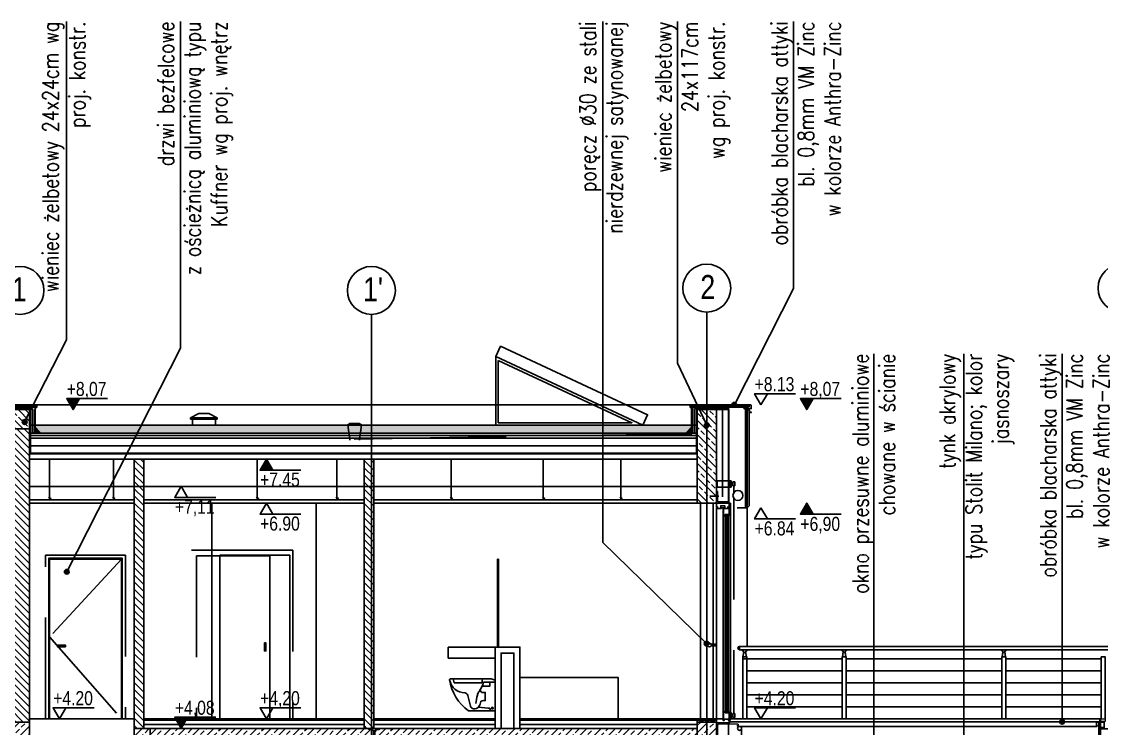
# Model space of a CAD drawing. Header units: millimetres. Extents: x -135140 to 267856, y -70704 to 149933.
# Drawn here: x -52156 to -38635, y 96317 to 105164 of the extents above; entities that cross this region are included whole.
import ezdxf

# ---------------------------------------------------------------- set-up
doc = ezdxf.new("R2010")
doc.units = ezdxf.units.MM
doc.header["$LTSCALE"] = 99.9
for name, pattern in [('ACAD_ISO03W100', [30, 12, -18]), ('ACAD_ISO10W100', [18, 12, -3, 0, -3]), ('AUDIT_D_080509132939-0', [0]), ('DASHED', [0.75, 0.5, -0.25]), ('HIDDEN', [9.525, 6.35, -3.175])]:
    doc.linetypes.add(name, pattern=pattern)
for name, color, linetype in [('+48_CIENKIE', 253, 'Continuous'), ('+48_HACZE', 253, 'Continuous'), ('+48_IZOLACJE', 250, 'Continuous'), ('+48_KOTY', 250, 'Continuous'), ('+48_MEBLE', 251, 'Continuous'), ('+48_OPISY', 251, 'Continuous'), ('+48_OPISY T', 251, 'Continuous'), ('+48_OSIE', 8, 'Continuous'), ('+48_POSADZKA', 250, 'Continuous'), ('+48_PRZEKRÓJ', 250, 'Continuous'), ('+48_SCIANY', 250, 'Continuous'), ('+48_STOLARKA_DRZWI', 250, 'Continuous'), ('+48_STOLARKA_OKNA', 250, 'Continuous'), ('+48_SUFITY_PODWIESZANE', 250, 'Continuous'), ('+48_WEŁNA', 252, 'Continuous'), ('+48_WIDOK', 250, 'Continuous'), ('+48_ŚCIANY_GK', 250, 'Continuous'), ('_przerywane', 8, 'DASHED'), ('MEBLE', 250, 'Continuous'), ('SCHODY_', 250, 'Continuous')]:
    doc.layers.add(name, color=color, linetype=linetype)
doc.layers.add('m1-działowe', color=250, linetype='Continuous', lineweight=13)
doc.styles.add('WRP_ARIAL', font='ARIAL.TTF', dxfattribs={"width": 0.8})
doc.linetypes.add('BATTING', pattern='A,0.00254,-2.54,[134,ltypeshp.shx,S=2.54,R=0,X=-2.54,Y=0],-5.08,[134,ltypeshp.shx,S=2.54,R=180,X=2.54,Y=0],-2.54', length=10.16254)
doc.linetypes.add('ZIGZAG', pattern='A,0.00254,-5.08,[131,ltypeshp.shx,S=5.08,R=0,X=-5.08,Y=0],-10.16,[131,ltypeshp.shx,S=5.08,R=180,X=5.08,Y=0],-5.08', length=20.32254)
pattern_1 = [(135, (-740631.18, -76045.325), (-44.9012806, -44.9012806), [])]

# ---------------------------------------------------------------- blocks, each defined once
blk = doc.blocks.new('OZN_OSI')
at = {"layer": '+48_OSIE', "linetype": 'Continuous', "ltscale": 5}
blk.add_circle((0, -30), 30, dxfattribs=at)
at = {"layer": '+48_OSIE', "linetype": 'Continuous', "ltscale": 5, "style": 'WRP_ARIAL', "width": 0.8}
blk.add_attdef('NR', (-23.3, -43.5), '', height=30, dxfattribs=at)
blk = doc.blocks.new('WC_KOLO_BOK')
at = {"layer": 'MEBLE'}
for p, q in [((0, 38.4), (5, 40)), ((0, 38.4), (0, 0)), ((14.5, 36.2), (0, 36.2)), ((56.2, 40), (5, 40)), ((6.5, 30.8), (6.5, 36.2)), ((16.4, 30.8), (6.5, 30.8)), ((16.8, 35.1), (15.7, 40)), ((51.4, 35.1), (16.8, 35.1)), ((52.5, 40), (51.4, 35.1)), ((2, 3.5), (4.9, 3.5)), ((3.5, 2), (3.5, 4.9)), ((5.8, 0), (33.3, 0))]:
    blk.add_line(p, q, dxfattribs=at)
for points in [[(19.2, 25.8), (16.5, 23.1), (12.5, 23.1), (12.5, 12.9), (14.6, 12.9, -0.106731), (17.5, 12.3, -0.262549), (18, 11.7, 0.09067), (20.4, 5.4, 0.337696), (27.6, 2.8, 0.254555), (31.1, 6), (34.4, 19.5, -0.317983), (37.7, 22.6, 0.369214), (57, 38.8)], [(24.1, 9.1, 0.047449), (22.3, 19.8, 0.087075), (20.2, 24.4, -0.099381), (14.5, 36.2)]]:
    blk.add_lwpolyline(points, format="xyb", dxfattribs=at)
blk.add_lwpolyline([(0, 0), (5.8, 0), (6.7, 3.1), (7.1, 3.4), (9.1, 3.4), (20.9, 4.8)], dxfattribs=at)
blk.add_circle((3.5, 3.5), 1, dxfattribs=at)
for centre, radius, start, end in [((-0.8, 47.5), 58.4, 305.698, 351.757), ((56.2, 39.2), 0.8, 351.757, 90)]:
    blk.add_arc(centre, radius, start, end, dxfattribs=at)
blk = doc.blocks.new('A$C6D9607FD')
at = {"layer": '+48_PRZEKRÓJ', "color": 251}
for p, q in [((137, 340), (0, 340)), ((0, 340), (0, 337)), ((11, 325), (56, 319)), ((62, 311), (62, 29)), ((75, 311), (75, 29)), ((126, 325), (81, 319)), ((137, 340), (137, 337)), ((0, 0), (0, 3)), ((11, 15), (56, 21)), ((126, 15), (81, 21)), ((137, 0), (137, 3)), ((137, 0), (0, 0)), ((137, 0), (0, 0))]:
    blk.add_line(p, q, dxfattribs=at)
for centre, radius, start, end in [((12, 337), 12.2, 180, 262.0304), ((55, 311), 7.3, 0, 82.0304), ((82, 311), 7.3, 97.9696, 180), ((125, 337), 12.2, 277.9696, 0), ((12, 3), 12.2, 97.9696, 180), ((55, 29), 7.3, 277.9696, 0), ((82, 29), 7.3, 180, 262.0304), ((125, 3), 12.2, 0, 82.0304)]:
    blk.add_arc(centre, radius, start, end, dxfattribs=at)
blk = doc.blocks.new('koty')
at = {"layer": '+48_KOTY', "color": 3, "ltscale": 5}
blk.add_line((70403.15, 11224.99), (70423.15, 11224.99), dxfattribs=at)
blk.add_lwpolyline([(70398.6, 11217.11), (70403.15, 11224.99), (70394.05, 11224.99)], close=True, dxfattribs=at)
at = {"layer": '+48_KOTY', "color": 3, "style": 'WRP_ARIAL', "width": 0.8}
blk.add_attdef('POZIOM', (70403.19, 11226.78), '', height=10, dxfattribs=at)

msp = doc.modelspace()

# ---------------------------------------------------------------- hatches: boundary and pattern name
at = {"layer": '+48_HACZE'}
h = msp.add_hatch(dxfattribs=at)
h.set_pattern_fill('ANSI33', color=256, scale=20, style=0)
h.set_pattern_definition([(315, (-108813.93, 763807.42), (89.802561, 89.802561), []), (315, (-108813.93, 763717.62), (89.80256, 89.80256), [63.5, -31.75])])
h.paths.add_polyline_path([(-52176, 100067), (-52056, 100067), (-52056, 100307), (-52176, 100307)])
h.paths.add_polyline_path([(-52296, 100067), (-52176, 100067), (-52176, 100307), (-52296, 100307)])
h = msp.add_hatch(dxfattribs=at)
h.set_pattern_fill('ANSI33', color=256, scale=20, angle=90, style=0)
h.set_pattern_definition([(135, (-740631.18, -58167.61), (-89.802561, -89.802561), []), (135, (-740631.18, -58077.81), (-89.802561, -89.802561), [63.5, -31.75])])
h.paths.add_polyline_path([(-43576, 100307), (-43696, 100307), (-43696, 99137), (-43576, 99137)])
h.paths.add_polyline_path([(-43576, 99137), (-43456, 99137), (-43456, 100307), (-43576, 100307)])
h = msp.add_hatch(dxfattribs=at)
h.set_pattern_fill('ANSI31', color=256, scale=20, angle=90, style=0)
h.set_pattern_definition([(135, (-740631.18, -76045.325), (-44.9012806, -44.9012806), [])])
h.paths.add_polyline_path([(-52296, 96397), (-52056, 96397), (-52056, 100067), (-52296, 100067)])
h = msp.add_hatch(dxfattribs=at)
h.set_pattern_fill('HEX', color=256, scale=5, angle=45, style=0)
h.set_pattern_definition([(45, (-740631.178, -58067.613), (-19.4428202, 19.4428202), [15.875, -31.75]), (165, (-740631.178, -58067.613), (-7.1165661, -26.5593863), [15.875, -31.75]), (105, (-740619.953, -58056.387), (-26.5593863, -7.1165661), [15.875, -31.75])])
h.paths.add_polyline_path([(-43766, 100112), (-46336, 100112), (-46336, 100022), (-43829, 100022), (-43766, 100088)])
h.paths.add_polyline_path([(-46336, 100112), (-47776, 100112), (-47776, 100022), (-46336, 100022)])
h.paths.add_polyline_path([(-48073, 100112), (-51986, 100112), (-51986, 100088), (-51924, 100022), (-48061, 100022)])
h.paths.add_polyline_path([(-47776, 100112), (-47901, 100112), (-47913, 100022), (-47776, 100022)])
h.paths.add_polyline_path([(-47901, 100112), (-48073, 100112), (-48061, 100022), (-47913, 100022)])
h = msp.add_hatch(dxfattribs=at)
h.set_pattern_fill('ANSI31', color=256, scale=20, angle=90, style=0)
h.set_pattern_definition(pattern_1)
h.paths.add_polyline_path([(-50746, 99688), (-50626, 99688), (-50626, 96317), (-50746, 96317)])
h = msp.add_hatch(dxfattribs=at)
h.set_pattern_fill('ANSI31', color=256, scale=20, angle=90, style=0)
h.set_pattern_definition(pattern_1)
h.paths.add_polyline_path([(-47866, 99687), (-47746, 99687), (-47746, 96317), (-47866, 96317)])
at = {"layer": '+48_HACZE', "ltscale": 0.15}
h = msp.add_hatch(dxfattribs=at)
h.set_pattern_fill('ANGLE', color=256, scale=10, style=0)
h.set_pattern_definition([(0, (-740631.18, -76045.325), (0, 69.85), [50.8, -19.05]), (90, (-740631.18, -76045.325), (-69.85, 4e-15), [50.8, -19.05])])
h.paths.add_polyline_path([(-43696, 96422), (-43456, 96422), (-43456, 96397), (-43696, 96397)])
at = {"layer": '+48_HACZE', "linetype": 'AUDIT_D_080509132939-0'}
h = msp.add_hatch(dxfattribs=at)
h.set_pattern_fill('ANSI33', color=256, scale=20, angle=180, style=0)
h.set_pattern_definition([(225, (-740631.18, -76045.33), (89.802561, -89.802561), []), (225, (-740720.98, -76045.33), (89.802561, -89.802561), [63.5, -31.75])])
edge = h.paths.add_edge_path()
edge.add_line((-43456, 95597), (-43696, 95597))
edge.add_line((-43696, 95597), (-43696, 96137))
edge.add_line((-43696, 96137), (-50546, 96137))
edge.add_line((-50546, 96137), (-50546, 95843))
edge.add_line((-50546, 95843), (-52296, 95843))
edge.add_line((-52296, 95843), (-52296, 96397))
edge.add_line((-52296, 96397), (-52056, 96397))
edge.add_line((-52056, 96397), (-52056, 96047))
edge.add_line((-52056, 96047), (-50746, 96047))
edge.add_line((-50746, 96047), (-50746, 96317))
edge.add_line((-50746, 96317), (-43696, 96317))
edge.add_line((-43696, 96317), (-43696, 96397))
edge.add_line((-43696, 96397), (-43456, 96397))
edge.add_line((-43456, 96397), (-43456, 95597))
at = {"layer": '+48_KOTY'}
for points in [[(-51431, 100446), (-51591, 100446), (-51511, 100307)], [(-42244, 100446), (-42404, 100446), (-42324, 100307)], [(-42244, 98999), (-42404, 98999), (-42324, 99137)]]:
    msp.add_hatch(color=256, dxfattribs=at).paths.add_polyline_path(points)
at = {"layer": '+48_KOTY', "ltscale": 0.3}
msp.add_hatch(color=256, dxfattribs=at).paths.add_polyline_path([(-49010, 99549), (-49170, 99549), (-49090, 99687)])
at = {"layer": '+48_KOTY', "ltscale": 2}
h = msp.add_hatch(color=256, dxfattribs=at)
h.paths.add_polyline_path([(-50117, 96388), (-50077, 96456), (-50238, 96456), (-50198, 96388)])
h.paths.add_polyline_path([(-50127, 96370), (-50117, 96388), (-50198, 96388), (-50188, 96370)])
h.paths.add_polyline_path([(-50158, 96317), (-50127, 96370), (-50188, 96370)])
at = {"layer": '+48_OPISY T'}
h = msp.add_hatch(color=256, dxfattribs=at)
edge = h.paths.add_edge_path()
edge.add_arc((-43232, 100367), 30, 0, 360)
h = msp.add_hatch(color=256, dxfattribs=at)
edge = h.paths.add_edge_path()
edge.add_arc((-52118, 100153), 30, 0, 360)
h = msp.add_hatch(color=256, dxfattribs=at)
edge = h.paths.add_edge_path()
edge.add_arc((-43576, 100112), 30, 0, 360)
h = msp.add_hatch(color=256, dxfattribs=at)
edge = h.paths.add_edge_path()
edge.add_arc((-51591, 98278), 30, 0, 360)
h = msp.add_hatch(color=256, dxfattribs=at)
edge = h.paths.add_edge_path()
edge.add_arc((-43578, 97379), 30, 0, 360)
h = msp.add_hatch(color=256, dxfattribs=at)
edge = h.paths.add_edge_path()
edge.add_arc((-39127, 96401), 30, 0, 360)
at = {"layer": '+48_WEŁNA', "linetype": 'ZIGZAG', "ltscale": 0.28}
h = msp.add_hatch(dxfattribs=at)
h.set_pattern_fill('HONEY', color=256, scale=2, angle=90, style=0)
h.set_pattern_definition([(90, (-740631.178, -58067.613), (-5.49926, 9.525), [6.35, -12.7]), (210, (-740631.178, -58067.613), (-5.49926197, -9.52499886), [6.35, -12.7]), (150, (-740631.178, -58067.613), (-10.99852197, 1.14e-06), [-12.7, 6.35])])
h.paths.add_polyline_path([(-51996, 100084), (-51996, 100022), (-51938, 100022)])
h = msp.add_hatch(dxfattribs=at)
h.set_pattern_fill('HONEY', color=256, scale=2, angle=90, style=0)
h.set_pattern_definition([(90, (644878.494, -58067.613), (5.49926, 9.525), [6.35, -12.7]), (330, (644878.494, -58067.613), (5.49926197, -9.52499886), [6.35, -12.7]), (30, (644878.494, -58067.613), (10.99852197, 1.14e-06), [-12.7, 6.35])])
h.paths.add_polyline_path([(-43756, 100084), (-43756, 100022), (-43815, 100022)])

# ---------------------------------------------------------------- linework, layer by layer
at = {"layer": '+48_CIENKIE'}
for points in [[(-51806, 99688), (-51806, 99180), (-51806, 99180)], [(-51006, 99688), (-51006, 99180), (-51006, 99180)], [(-49206, 99688), (-49206, 99180), (-49206, 99180)], [(-48207, 99688), (-48207, 99180), (-48207, 99180)], [(-46778, 99688), (-46778, 99180), (-46778, 99180)], [(-45623, 99688), (-45623, 99180), (-45623, 99180)], [(-44653, 99688), (-44653, 99180), (-44653, 99180)], [(-51806, 99180), (-51789, 99193), (-51819, 99211)], [(-51006, 99180), (-50989, 99193), (-51019, 99211)], [(-49206, 99180), (-49189, 99193), (-49219, 99211)], [(-48207, 99180), (-48190, 99193), (-48220, 99211)], [(-46778, 99180), (-46761, 99193), (-46791, 99211)], [(-45623, 99180), (-45605, 99193), (-45635, 99211)], [(-44653, 99180), (-44636, 99193), (-44666, 99211)]]:
    msp.add_lwpolyline(points, dxfattribs=at)
at = {"layer": '+48_HACZE'}
for p, q in [((-43306, 100337), (-43091, 100337)), ((-43091, 100317), (-43091, 100337)), ((-43021, 100268), (-43035, 100270)), ((-43021, 100268), (-43024, 100282)), ((-43091, 99077), (-43196, 99077))]:
    msp.add_line(p, q, dxfattribs=at)
at = {"layer": '+48_HACZE', "linetype": 'HIDDEN', "ltscale": 0.3}
for p, q in [((-43306, 99417), (-43456, 99417)), ((-43306, 99337), (-43456, 99337))]:
    msp.add_line(p, q, dxfattribs=at)
msp.add_lwpolyline([(-43446, 99417), (-43446, 99337)], dxfattribs=at)
at = {"layer": '+48_HACZE', "ltscale": 0.15}
msp.add_lwpolyline([(-43424, 99222), (-43538, 99222)], dxfattribs=at)
msp.add_lwpolyline([(-43696, 96422), (-43456, 96422), (-43456, 96397), (-43696, 96397)], close=True, dxfattribs=at)
at = {"layer": '+48_HACZE'}
msp.add_circle((-43186, 99233), 62.5, dxfattribs=at)
msp.add_spline([(-43113, 100314), (-43100, 100330), (-43062, 100328), (-43048, 100310), (-43040, 100289), (-43021, 100268)], degree=3, dxfattribs=at)
at = {"layer": '+48_IZOLACJE'}
for p, q in [((-51986, 100342), (-52506, 100342)), ((-51986, 100337), (-52446, 100337)), ((-43766, 100342), (-43091, 100342)), ((-43766, 100337), (-43306, 100337)), ((-52046, 99752), (-52046, 100307)), ((-43706, 99752), (-43706, 100307)), ((-43301, 100307), (-43301, 99137))]:
    msp.add_line(p, q, dxfattribs=at)
at = {"layer": '+48_IZOLACJE', "linetype": 'ACAD_ISO03W100', "ltscale": 0.5}
for points, const_width in [([(-51986, 100340), (-52506, 100340)], 5), ([(-43766, 100340), (-43091, 100340)], 5), ([(-52051, 99752), (-52051, 100307)], 10), ([(-51931, 100022), (-51991, 100086), (-51991, 100307)], 10), ([(-43822, 100022), (-43761, 100086), (-43761, 100307)], 10), ([(-43701, 99752), (-43701, 100307)], 10), ([(-43304, 100307), (-43304, 99137)], 5), ([(-52046, 100017), (-43706, 100017)], 10), ([(-52056, 99757), (-43696, 99757)], 10), ([(-38604, 96327), (-38648, 96327)], 3)]:
    msp.add_lwpolyline(points, dxfattribs=dict(at, const_width=const_width))
at = {"layer": '+48_IZOLACJE'}
for points in [[(-51924, 100022), (-51986, 100088), (-51986, 100337)], [(-43829, 100022), (-43766, 100088), (-43766, 100340)], [(-51938, 100022), (-51996, 100084)], [(-43815, 100022), (-43756, 100084)], [(-52056, 99762), (-43696, 99762)], [(-52056, 99752), (-43696, 99752)], [(-38604, 96328), (-38649, 96328)]]:
    msp.add_lwpolyline(points, dxfattribs=at)
msp.add_lwpolyline([(-38646, 96394), (-38686, 96394), (-38686, 96399), (-38651, 96399), (-38651, 96437), (-38646, 96437)], close=True, dxfattribs=at)
at = {"layer": '+48_KOTY'}
for points in [[(-51431, 100446), (-51591, 100446), (-51511, 100307), (-51431, 100446)], [(-42244, 100446), (-42404, 100446), (-42324, 100307), (-42244, 100446)], [(-42244, 98999), (-42404, 98999), (-42324, 99137), (-42244, 98999)]]:
    msp.add_lwpolyline(points, dxfattribs=at)
at = {"layer": '+48_KOTY', "ltscale": 0.3}
msp.add_lwpolyline([(-49010, 99549), (-49170, 99549), (-49090, 99687), (-49010, 99549)], dxfattribs=at)
at = {"layer": '+48_MEBLE'}
for p, q in [((-43337, 98994), (-43337, 96511)), ((-43319, 98994), (-43319, 96511)), ((-43071, 99077), (-43071, 97342)), ((-46178, 97335), (-46814, 97335)), ((-46814, 97335), (-46814, 97195)), ((-43166, 97342), (-27911, 97342)), ((-43166, 97342), (-43166, 97302)), ((-43166, 97302), (-27911, 97302)), ((-46814, 97195), (-46226, 97195)), ((-43126, 96437), (-43126, 97212)), ((-43126, 97212), (-43076, 97212)), ((-43126, 96437), (-43126, 97212)), ((-43126, 97212), (-43076, 97212)), ((-43126, 97187), (-41881, 97187)), ((-43076, 96437), (-43076, 97212)), ((-43076, 96437), (-43076, 97212)), ((-43076, 97187), (-41881, 97187)), ((-41881, 96437), (-41881, 97212)), ((-41881, 97212), (-41831, 97212)), ((-41881, 96437), (-41881, 97212)), ((-41881, 97212), (-41831, 97212)), ((-41831, 96437), (-41831, 97212)), ((-41831, 96437), (-41831, 97212)), ((-41831, 97187), (-39881, 97187)), ((-41831, 97187), (-39881, 97187)), ((-39881, 96437), (-39881, 97212)), ((-39881, 97212), (-39831, 97212)), ((-39881, 96437), (-39881, 97212)), ((-39881, 97212), (-39831, 97212)), ((-39831, 96437), (-39831, 97212)), ((-39831, 96437), (-39831, 97212)), ((-39831, 97187), (-38636, 97187)), ((-39831, 97187), (-38636, 97187)), ((-43076, 97037), (-41881, 97037)), ((-41831, 97037), (-39881, 97037)), ((-39831, 97037), (-38636, 97037)), ((-43076, 96887), (-41881, 96887)), ((-41831, 96887), (-39881, 96887)), ((-39831, 96887), (-38636, 96887)), ((-43076, 96737), (-41881, 96737)), ((-41831, 96737), (-39881, 96737)), ((-39831, 96737), (-38636, 96737)), ((-43076, 96587), (-41881, 96587)), ((-43076, 96587), (-41881, 96587)), ((-41831, 96587), (-39881, 96587)), ((-41831, 96587), (-39881, 96587)), ((-39831, 96587), (-38636, 96587)), ((-39831, 96587), (-38636, 96587))]:
    msp.add_line(p, q, dxfattribs=at)
for points in [[(-52056, 99347), (-43696, 99347)], [(-46186, 98435), (-46196, 98435), (-46196, 97335), (-46186, 97335), (-46186, 98435)], [(-43123, 97212), (-43113, 97274)], [(-43123, 97212), (-43113, 97274)], [(-43080, 97212), (-43090, 97274)], [(-43080, 97212), (-43090, 97274)], [(-41878, 97212), (-41868, 97274)], [(-41878, 97212), (-41868, 97274)], [(-41835, 97212), (-41845, 97274)], [(-41835, 97212), (-41845, 97274)], [(-39878, 97212), (-39868, 97274)], [(-39878, 97212), (-39868, 97274)], [(-39835, 97212), (-39845, 97274)], [(-39835, 97212), (-39845, 97274)], [(-44686, 96435), (-44686, 96955), (-45916, 96955)]]:
    msp.add_lwpolyline(points, dxfattribs=at)
for points in [[(-43071, 97302), (-43091, 97272, -0.459557), (-43111, 97272), (-43131, 97302)], [(-43071, 97302), (-43091, 97272, -0.459557), (-43111, 97272), (-43131, 97302)], [(-41826, 97302), (-41846, 97272, -0.459557), (-41866, 97272), (-41886, 97302)], [(-41826, 97302), (-41846, 97272, -0.459557), (-41866, 97272), (-41886, 97302)], [(-39826, 97302), (-39846, 97272, -0.459557), (-39866, 97272), (-39886, 97302)], [(-39826, 97302), (-39846, 97272, -0.459557), (-39866, 97272), (-39886, 97302)]]:
    msp.add_lwpolyline(points, format="xyb", dxfattribs=at)
msp.add_arc((-43166, 97322), 20, 90, 270, dxfattribs=at)
at = {"layer": '+48_OPISY'}
for p, q in [((-42491, 101822), (-42491, 105164)), ((-42491, 101822), (-43231, 100367)), ((-51596, 101180), (-52118, 100153)), ((-50167, 101077), (-51591, 98278)), ((-43942, 100888), (-43576, 100112)), ((-41484, 94153), (-41484, 101007)), ((-40359, 94661), (-40359, 101007)), ((-39127, 96401), (-39127, 101007))]:
    msp.add_line(p, q, dxfattribs=at)
for points in [[(-51596, 105164), (-51596, 101180)], [(-50167, 105164), (-50167, 101077)], [(-44879, 105164), (-44879, 98646)], [(-43942, 105164), (-43942, 100888)], [(-44879, 98646), (-43578, 97379)]]:
    msp.add_lwpolyline(points, dxfattribs=at)
at = {"layer": '+48_OPISY T'}
for centre in [(-43232, 100367), (-52118, 100153), (-43576, 100112), (-51591, 98278), (-43578, 97379), (-39127, 96401)]:
    msp.add_circle(centre, 30, dxfattribs=at)
at = {"layer": '+48_OSIE', "linetype": 'ACAD_ISO10W100', "ltscale": 5}
for p, q in [((-47776, 101500), (-47776, 87111)), ((-43576, 101528), (-43576, 87129))]:
    msp.add_line(p, q, dxfattribs=at)
at = {"layer": '+48_POSADZKA'}
for p, q in [((-50626, 96437), (-47866, 96437)), ((-47746, 96437), (-46226, 96437)), ((-45916, 96437), (-43456, 96437))]:
    msp.add_line(p, q, dxfattribs=at)
at = {"layer": '+48_PRZEKRÓJ'}
for p, q in [((-52056, 100307), (-52056, 92117)), ((-43451, 96437), (-43451, 96437)), ((-52056, 96317), (-52056, 96397)), ((-43696, 96317), (-43696, 96397))]:
    msp.add_line(p, q, dxfattribs=at)
at = {"layer": '+48_PRZEKRÓJ', "ltscale": 2}
for p, q in [((-50746, 96317), (-50546, 96317)), ((-50546, 96317), (-43696, 96317))]:
    msp.add_line(p, q, dxfattribs=at)
at = {"layer": '+48_PRZEKRÓJ'}
for points in [[(-52056, 100307), (-52296, 100307)], [(-43696, 100307), (-43456, 100307)], [(-50746, 96047), (-50746, 99688)], [(-50626, 99688), (-50626, 96317)], [(-47866, 99688), (-47866, 96317)], [(-47746, 99688), (-47746, 96317)], [(-43696, 96335), (-43696, 96397)]]:
    msp.add_lwpolyline(points, dxfattribs=at)
at = {"layer": '+48_SCIANY'}
for p, q in [((-43696, 100307), (-43696, 99137)), ((-43456, 100307), (-43456, 99137)), ((-43696, 99137), (-43456, 99137)), ((-50546, 95843), (-50546, 96317)), ((-43696, 96397), (-43456, 96397))]:
    msp.add_line(p, q, dxfattribs=at)
at = {"layer": '+48_SCIANY', "ltscale": 0.1}
msp.add_line((-52056, 100067), (-52296, 100067), dxfattribs=at)
at = {"layer": '+48_SCIANY', "ltscale": 0.3}
msp.add_line((-52056, 96397), (-52296, 96397), dxfattribs=at)
at = {"layer": '+48_SCIANY', "ltscale": 0.18}
msp.add_lwpolyline([(-46218, 100971), (-46158, 101100), (-44317, 100242), (-44378, 100112), (-46218, 100971)], dxfattribs=at)
for points in [[(-46218, 100971), (-44378, 100112), (-46218, 100112)], [(-46188, 100924), (-44513, 100142), (-46188, 100142)]]:
    msp.add_lwpolyline(points, close=True, dxfattribs=at)
at = {"layer": '+48_SCIANY', "ltscale": 0.3}
msp.add_lwpolyline([(-52056, 96397), (-52296, 96397), (-52296, 100307), (-52056, 100307)], close=True, dxfattribs=at)
at = {"layer": '+48_SCIANY'}
for points in [[(-52056, 99752), (-43696, 99752)], [(-52056, 99687), (-43696, 99687)]]:
    msp.add_lwpolyline(points, dxfattribs=at)
msp.add_lwpolyline([(-43696, 96397), (-43456, 96397), (-43456, 95597), (-43696, 95597)], close=True, dxfattribs=at)
at = {"layer": '+48_STOLARKA_DRZWI', "linetype": 'HIDDEN', "ltscale": 2}
for points in [[(-51856, 96437), (-51856, 98487), (-50856, 98487), (-50856, 96437)], [(-48761, 98549), (-50626, 98549)], [(-49676, 98477), (-49966, 98477), (-49966, 96437)], [(-48761, 98549), (-48761, 96437)], [(-50906, 98436), (-51806, 97462), (-50906, 96437)]]:
    msp.add_lwpolyline(points, dxfattribs=at)
at = {"layer": '+48_STOLARKA_DRZWI'}
for points in [[(-51816, 96437), (-51816, 98447), (-50896, 98447), (-50896, 96437)], [(-49046, 96437), (-49046, 98427), (-49046, 98477), (-49676, 98477)], [(-51806, 96437), (-51806, 98437), (-50906, 98437), (-50906, 96437)]]:
    msp.add_lwpolyline(points, dxfattribs=at)
for points in [[(-49116, 97387), (-49116, 97287), (-49096, 97287), (-49096, 97387)], [(-51606, 97337), (-51706, 97337), (-51706, 97357), (-51606, 97357)]]:
    msp.add_lwpolyline(points, close=True, dxfattribs=at)
at = {"layer": '+48_STOLARKA_OKNA'}
for p, q in [((-43291, 99417), (-43291, 99337)), ((-43281, 99417), (-43271, 99417)), ((-43271, 99417), (-43271, 99337)), ((-43271, 99387), (-43251, 99387)), ((-43251, 99402), (-43251, 99352)), ((-43251, 99402), (-43226, 99402)), ((-43226, 99402), (-43226, 99352)), ((-43271, 99337), (-43281, 99337)), ((-43271, 99367), (-43251, 99367)), ((-43251, 99352), (-43226, 99352)), ((-43523, 97370), (-43456, 97370)), ((-43523, 97350), (-43456, 97350)), ((-43305, 96511), (-43347, 96511)), ((-43296, 96418), (-43288, 96418)), ((-43281, 96517), (-43271, 96517)), ((-43271, 96437), (-43281, 96437)), ((-43271, 96517), (-43271, 96437)), ((-43271, 96487), (-43251, 96487)), ((-43271, 96467), (-43251, 96467)), ((-43251, 96502), (-43251, 96452)), ((-43251, 96502), (-43226, 96502)), ((-43251, 96452), (-43226, 96452)), ((-43226, 96502), (-43226, 96452)), ((-43296, 96388), (-43288, 96388))]:
    msp.add_line(p, q, dxfattribs=at)
for points in [[(-43306, 99417), (-43281, 99417), (-43281, 99337), (-43306, 99337)], [(-43447, 99077), (-43442, 99082), (-43442, 99091), (-43456, 99091), (-43456, 99137), (-43297, 99137), (-43297, 99091), (-43312, 99091), (-43312, 99082), (-43307, 99077), (-43307, 99071), (-43357, 99071), (-43357, 99077), (-43351, 99083), (-43351, 99103), (-43402, 99103), (-43402, 99083), (-43397, 99077), (-43397, 99071), (-43446, 99071), (-43446, 99077)], [(-43347, 98979), (-43366, 98979), (-43366, 99079), (-43357, 99079), (-43357, 99071), (-43307, 99071), (-43307, 99079), (-43296, 99079), (-43296, 98979), (-43305, 98979)], [(-43305, 96511), (-43305, 98994), (-43347, 98994), (-43347, 96511)], [(-43297, 99107), (-43285, 99099), (-43285, 99072)], [(-43456, 96388), (-43296, 96388), (-43296, 96418), (-43305, 96418), (-43305, 96434), (-43357, 96434), (-43357, 96418), (-43371, 96418), (-43371, 96437), (-43456, 96437), (-43456, 96388)], [(-43347, 96526), (-43366, 96526), (-43366, 96426), (-43357, 96426), (-43357, 96434), (-43305, 96434), (-43305, 96426), (-43296, 96426), (-43296, 96526), (-43305, 96526)], [(-43288, 96418), (-43284, 96423)], [(-43288, 96388), (-43288, 96418)], [(-43284, 96434), (-43284, 96423)]]:
    msp.add_lwpolyline(points, dxfattribs=at)
for points in [[(-43456, 99287), (-43456, 99137), (-43306, 99137), (-43306, 99142, 0.414214), (-43316, 99152), (-43426, 99152, -0.414214), (-43441, 99167), (-43441, 99277, 0.414214), (-43451, 99287), (-43456, 99287)], [(-43456, 96208), (-43456, 96388), (-43306, 96388), (-43306, 96383, -0.414214), (-43316, 96373), (-43426, 96373, 0.414214), (-43441, 96358), (-43441, 96218, -0.414214), (-43451, 96208), (-43456, 96208)]]:
    msp.add_lwpolyline(points, format="xyb", dxfattribs=at)
msp.add_circle((-43543, 97360), 23, dxfattribs=at)
at = {"layer": '+48_SUFITY_PODWIESZANE', "ltscale": 3}
for points in [[(-52056, 99180), (-50746, 99180)], [(-52056, 99137), (-50746, 99137)], [(-50626, 99180), (-47866, 99180)], [(-50626, 99137), (-47866, 99137)], [(-47746, 99180), (-43696, 99180)], [(-47746, 99137), (-43696, 99137)]]:
    msp.add_lwpolyline(points, dxfattribs=at)
at = {"layer": '+48_WEŁNA', "linetype": 'BATTING', "ltscale": 0.12}
for p, q in [((-52021, 100322), (-52446, 100322)), ((-43731, 100322), (-43306, 100322))]:
    msp.add_line(p, q, dxfattribs=at)
at = {"layer": '+48_WEŁNA', "linetype": 'BATTING', "ltscale": 0.7}
msp.add_line((-43381, 100307), (-43381, 99217), dxfattribs=at)
at = {"layer": '+48_WEŁNA', "linetype": 'BATTING', "ltscale": 0.25}
for points in [[(-52021, 100012), (-52021, 100322)], [(-43731, 100012), (-43731, 100322)], [(-52056, 99982), (-43696, 99982)]]:
    msp.add_lwpolyline(points, dxfattribs=at)
at = {"layer": '+48_WEŁNA', "linetype": 'BATTING', "ltscale": 0.9}
msp.add_lwpolyline([(-52056, 99852), (-43696, 99852)], dxfattribs=at)
at = {"layer": '+48_WIDOK'}
for p, q in [((-51966, 100367), (-43781, 100367)), ((-43306, 100337), (-43306, 99137)), ((-43091, 100333), (-43091, 99077)), ((-50040, 100204), (-49706, 100204)), ((-50040, 100189), (-50040, 100204)), ((-49706, 100189), (-49706, 100204)), ((-43456, 100307), (-43306, 100307)), ((-43091, 100317), (-43071, 100317)), ((-43071, 100317), (-43071, 99077)), ((-43071, 100317), (-43046, 100292)), ((-43046, 100292), (-43046, 99102)), ((-50040, 100189), (-49706, 100189)), ((-50017, 100189), (-50017, 100112)), ((-49730, 100189), (-49730, 100112)), ((-43656, 96437), (-43656, 99137)), ((-43497, 99137), (-43497, 97370)), ((-43091, 99077), (-43071, 99077)), ((-43071, 99077), (-43046, 99102)), ((-49676, 98485), (-49676, 96437)), ((-43497, 97350), (-43497, 96437)), ((-52056, 96437), (-50746, 96437)), ((-50626, 96422), (-47866, 96422)), ((-47746, 96422), (-46226, 96422)), ((-45916, 96422), (-43456, 96422)), ((-43271, 96438), (-38653, 96438)), ((-38653, 96438), (-38646, 96438)), ((-38652, 96437), (-38646, 96437)), ((-38646, 96438), (-38646, 96437)), ((-38646, 94937), (-38646, 96437)), ((-50626, 96367), (-47866, 96367)), ((-47746, 96367), (-46226, 96367)), ((-45916, 96367), (-43696, 96367)), ((-43306, 96372), (-43306, 94937)), ((-38696, 96401), (-43288, 96401)), ((-38693, 96343), (-43188, 96343)), ((-43141, 96318), (-43141, 92237)), ((-38666, 94917), (-38666, 96394)), ((-38666, 94917), (-38666, 96343))]:
    msp.add_line(p, q, dxfattribs=at)
at = {"layer": '+48_WIDOK', "ltscale": 3}
msp.add_line((-43239, 99352), (-43239, 99267), dxfattribs=at)
at = {"layer": '+48_WIDOK', "linetype": 'HIDDEN', "ltscale": 2}
msp.add_line((-43239, 99199), (-43239, 96502), dxfattribs=at)
at = {"layer": '+48_WIDOK'}
for points in [[(-52576, 100367), (-52542, 100367), (-51966, 100367)], [(-43756, 100022), (-43756, 100337)], [(-51996, 100022), (-51996, 100307)], [(-50040, 100204), (-49935, 100259), (-49811, 100259), (-49706, 100204)], [(-52056, 100112), (-43696, 100112)], [(-52056, 100012), (-43696, 100012)], [(-52056, 99952), (-43696, 99952)], [(-49776, 99137), (-49776, 96437)], [(-48466, 99137), (-48466, 96435)], [(-48466, 99137), (-48466, 96435)], [(-49676, 98485), (-48796, 98485), (-48796, 96437)], [(-38586, 96437), (-38586, 97212), (-38636, 97212), (-38636, 96437)], [(-43316, 96373), (-43184, 96369)]]:
    msp.add_lwpolyline(points, dxfattribs=at)
for points in [[(-51986, 100343), (-52556, 100343), (-52556, 100365), (-51986, 100365)], [(-43766, 100343), (-43046, 100343), (-43046, 100365), (-43766, 100365)]]:
    msp.add_lwpolyline(points, close=True, dxfattribs=at)
for points in [[(-51966, 100367), (-51966, 100337, -0.668179), (-51972, 100334), (-51978, 100339)], [(-43038, 100329), (-43027, 100318, 0.668179), (-43021, 100321), (-43021, 100362, 0.414214), (-43026, 100367), (-43110, 100367), (-43781, 100367, 0.414214), (-43786, 100362), (-43786, 100337, 0.668179), (-43780, 100334), (-43775, 100339)], [(-38653, 96438), (-38653, 96406, -0.405608), (-38657, 96402), (-38696, 96401)], [(-43201, 96355), (-43190, 96344, 0.668179), (-43184, 96347), (-43184, 96369)], [(-38680, 96355), (-38690, 96344, -0.668179), (-38696, 96347), (-38696, 96401)]]:
    msp.add_lwpolyline(points, format="xyb", dxfattribs=at)
at = {"layer": '+48_WIDOK', "linetype": 'HIDDEN'}
for points in [[(-48073, 100115), (-48045, 100133), (-47929, 100133)], [(-48073, 100115), (-48048, 99924)], [(-47901, 100115), (-47929, 100133), (-48045, 100133)], [(-47901, 100115), (-47927, 99924)]]:
    msp.add_lwpolyline(points, dxfattribs=at)
at = {"layer": '+48_WIDOK', "linetype": 'HIDDEN', "ltscale": 3}
msp.add_lwpolyline([(-47993, 99939), (-43765, 100006)], dxfattribs=at)
at = {"layer": '+48_WIDOK'}
msp.add_circle((-43166, 96318), 25, dxfattribs=at)
at = {"layer": '+48_ŚCIANY_GK'}
for points in [[(-45916, 96317), (-45916, 97335), (-46226, 97335), (-46226, 96317)], [(-45991, 96317), (-45991, 97260), (-46151, 97260), (-46151, 96317)]]:
    msp.add_lwpolyline(points, dxfattribs=at)
at = {"layer": '_przerywane', "linetype": 'Continuous'}
for p, q in [((-43297, 99137), (-43281, 99137)), ((-43281, 99137), (-43281, 96437))]:
    msp.add_line(p, q, dxfattribs=at)
at = {"layer": '_przerywane', "linetype": 'Continuous', "flags": 128}
msp.add_lwpolyline([(-43372, 96437), (-43372, 99079), (-43394, 99079), (-43394, 99073, -0.414214), (-43397, 99070), (-43410, 99070), (-43445, 99070, -0.414214), (-43448, 99073), (-43448, 99079), (-43448, 99079), (-43456, 99079), (-43456, 96437)], format="xyb", dxfattribs=at)
at = {"layer": 'm1-działowe', "linetype": 'ByBlock'}
for points in [[(-38646, 96437), (-38586, 96437), (-38586, 96402), (-38646, 96402)], [(-38646, 96402), (-38646, 96394), (-38604, 96394), (-38604, 96325), (-38646, 96325), (-38646, 96317), (-38596, 96317), (-38596, 96402)], [(-38646, 96317), (-38496, 96317), (-38496, 96167), (-38506, 96167), (-38506, 96307), (-38646, 96307)]]:
    msp.add_lwpolyline(points, close=True, dxfattribs=at)

# ---------------------------------------------------------------- block references
at = {"layer": '+48_KOTY'}
ref = msp.add_blockref('koty', (-1290483, -97107), dxfattribs=dict(at, xscale=17.59937698941212, yscale=17.59937698947033, zscale=17.59937698949881))
ref.add_attrib('POZIOM', '+8,07', (-51591, 100478), dxfattribs={"color": 3, "height": 176, "style": 'WRP_ARIAL', "width": 0.8})
ref = msp.add_blockref('koty', (-1281869, -97047), dxfattribs=dict(at, xscale=17.59937698941212, yscale=17.59937698947033, zscale=17.59937698949881))
ref.add_attrib('POZIOM', '+8.13', (-42977, 100538), dxfattribs={"color": 3, "height": 176, "style": 'WRP_ARIAL', "width": 0.8})
ref = msp.add_blockref('koty', (-1281296, -97107), dxfattribs=dict(at, xscale=17.59937698941212, yscale=17.59937698947033, zscale=17.59937698949881))
ref.add_attrib('POZIOM', '+8,07', (-42404, 100478), dxfattribs={"color": 3, "height": 176, "style": 'WRP_ARIAL', "width": 0.8})
ref = msp.add_blockref('koty', (-1288062, 297102), dxfattribs=dict(at, xscale=-17.59937698941212, yscale=17.59937698947033, zscale=17.59937698949881, rotation=180))
ref.add_attrib('POZIOM', '+7.45', (-49170, 99343), dxfattribs={"color": 3, "height": 176, "style": 'WRP_ARIAL', "width": 0.8})
ref = msp.add_blockref('koty', (-1289129, 296762), dxfattribs=dict(at, xscale=-17.59937698941212, yscale=17.59937698948488, zscale=17.59937698949881, rotation=180))
ref.add_attrib('POZIOM', '+7,11', (-50237, 99003), dxfattribs={"color": 3, "height": 176, "style": 'WRP_ARIAL', "width": 0.8})
ref = msp.add_blockref('koty', (-1288062, 296552), dxfattribs=dict(at, xscale=-17.59937698941212, yscale=17.59937698948488, zscale=17.59937698949881, rotation=180))
ref.add_attrib('POZIOM', '+6.90', (-49170, 98793), dxfattribs={"color": 3, "height": 176, "style": 'WRP_ARIAL', "width": 0.8})
ref = msp.add_blockref('koty', (-1281296, 296552), dxfattribs=dict(at, xscale=-17.59937698941212, yscale=17.59937698951398, zscale=17.59937698949881, rotation=180))
ref.add_attrib('POZIOM', '+6,90', (-42404, 98789), dxfattribs={"color": 3, "height": 176, "style": 'WRP_ARIAL', "width": 0.8})
ref = msp.add_blockref('koty', (-1281869, 296492), dxfattribs=dict(at, xscale=-17.59937698941212, yscale=17.59937698948488, zscale=17.59937698949881, rotation=180))
ref.add_attrib('POZIOM', '+6.84', (-42977, 98733), dxfattribs={"color": 3, "height": 176, "style": 'WRP_ARIAL', "width": 0.8})
ref = msp.add_blockref('koty', (-1290653, -100977), dxfattribs=dict(at, xscale=17.59937698941212, yscale=17.59937698948488, zscale=17.59937698949881))
ref.add_attrib('POZIOM', '+4.20', (-51761, 96608), dxfattribs={"color": 3, "height": 176, "style": 'WRP_ARIAL', "width": 0.8})
ref = msp.add_blockref('koty', (-1288062, -100977), dxfattribs=dict(at, xscale=17.59937698941212, yscale=17.59937698948488, zscale=17.59937698949881))
ref.add_attrib('POZIOM', '+4,20', (-49170, 96608), dxfattribs={"color": 3, "height": 176, "style": 'WRP_ARIAL', "width": 0.8})
ref = msp.add_blockref('koty', (-1281869, -100977), dxfattribs=dict(at, xscale=17.59937698941212, yscale=17.59937698948488, zscale=17.59937698949881))
ref.add_attrib('POZIOM', '+4.20', (-42977, 96607), dxfattribs={"color": 3, "height": 176, "style": 'WRP_ARIAL', "width": 0.8})
ref = msp.add_blockref('koty', (-1289129, -101097), dxfattribs=dict(at, xscale=17.59937698941212, yscale=17.59937698948488, zscale=17.59937698949881))
ref.add_attrib('POZIOM', '+4,08', (-50237, 96488), dxfattribs={"color": 3, "height": 176, "style": 'WRP_ARIAL', "width": 0.8})
at = {"layer": '+48_MEBLE', "xscale": -10, "yscale": 10, "zscale": 10}
msp.add_blockref('WC_KOLO_BOK', (-46226, 96536), dxfattribs=at)
at = {"layer": '+48_PRZEKRÓJ'}
msp.add_blockref('A$C6D9607FD', (-47810, 95977), dxfattribs=at)
at = {"layer": 'SCHODY_'}
ref = msp.add_blockref('OZN_OSI', (-52176, 102099), dxfattribs=dict(at, xscale=10, yscale=10, zscale=10))
ref.add_attrib('NR', '1', (-52281, 101664), dxfattribs={"layer": '+48_OSIE', "linetype": 'Continuous', "ltscale": 5, "height": 300, "style": 'WRP_ARIAL', "width": 0.8})
ref = msp.add_blockref('OZN_OSI', (-47776, 102099), dxfattribs=dict(at, xscale=10, yscale=10, zscale=10))
ref.add_attrib('NR', "1'", (-47881, 101664), dxfattribs={"layer": '+48_OSIE', "linetype": 'Continuous', "ltscale": 5, "height": 300, "style": 'WRP_ARIAL', "width": 0.8})
ref = msp.add_blockref('OZN_OSI', (-43576, 102128), dxfattribs=dict(at, xscale=10, yscale=10, zscale=10))
ref.add_attrib('NR', '2', (-43657, 101692), dxfattribs={"layer": '+48_OSIE', "linetype": 'Continuous', "ltscale": 5, "height": 300, "style": 'WRP_ARIAL', "width": 0.8})
ref = msp.add_blockref('OZN_OSI', (-38376, 102128), dxfattribs=dict(at, xscale=10, yscale=10, zscale=10))
ref.add_attrib('NR', '3', (-38481, 101693), dxfattribs={"layer": '+48_OSIE', "linetype": 'Continuous', "ltscale": 5, "height": 300, "style": 'WRP_ARIAL', "width": 0.8})

# ---------------------------------------------------------------- texts
at = {"layer": '+48_OPISY', "char_height": 200, "attachment_point": 3, "rotation": 90, "style": 'WRP_ARIAL'}
for s, insert, width in [('{\\Fromans|c238;wieniec żelbetowy 24x24cm wg proj. konstr.}', (-51894, 105164), 3762.22), ('{\\Fromans|c238;drzwi bezfelcowe\\Pz ościeżnicą aluminiową typu Kuffner wg proj. wnętrz}', (-50450, 105164), 3762.22), ('{\\Fromans|c238;poręcz %%C30 ze stali \\Pnierdzewnej satynowanej}', (-45166, 105164), 3762.22), ('{\\Fromans|c238;wieniec żelbetowy \\P24x117cm \\Pwg proj. konstr.}', (-44221, 105164), 3762.22), ('{\\Fromans|c238;obróbka blacharska attyki \\Pbl. 0,8mm VM Zinc \\Pw kolorze Anthra-Zinc}', (-42767, 105167), 4168.24), ('{\\Fromans|c238;okno przesuwne aluminiowe\\Pchowane w ścianie }', (-41753, 101007), 3762.22), ('{\\Fromans|c238;tynk akrylowy \\Ptypu Stolit Milano; kolor jasnoszary}', (-40664, 101007), 2799.29), ('{\\Fromans|c238;obróbka blacharska attyki \\Pbl. 0,8mm VM Zinc \\Pw kolorze Anthra-Zinc}', (-39403, 101010), 4168.24)]:
    msp.add_mtext(s, dxfattribs=dict(at, insert=insert, width=width))

doc.saveas('drawing.dxf')
